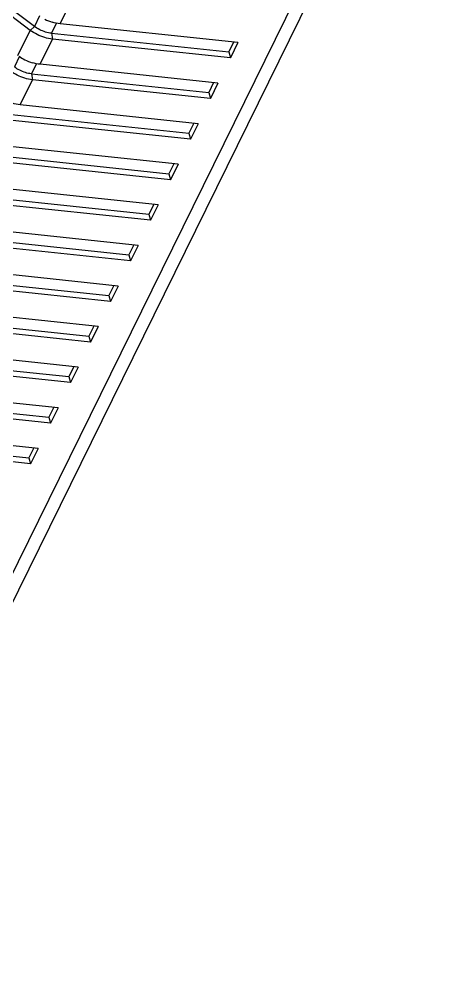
# Model space of a CAD drawing. Header units: millimetres. Extents: x 10368 to 13229, y -13270 to -11269.
# Drawn here: x 12858 to 12892.7, y -12510.6 to -12433.1 of the extents above; entities that cross this region are included whole.
import ezdxf

# ---------------------------------------------------------------- set-up
doc = ezdxf.new("R2010")
doc.units = ezdxf.units.MM
doc.linetypes.add('DIVIDE', pattern=[31.75, 12.7, -6.35, 0, -6.35, 0, -6.35])
doc.layers.add('hatch', color=56, linetype='Continuous', lineweight=9)

# ---------------------------------------------------------------- blocks, each defined once
blk = doc.blocks.new('u59')
at = {"color": 7, "linetype": 'Continuous'}
for p, q in [((-328.54, 144.576), (-276.921, 249.411)), ((-327.443, 144.46), (-275.824, 249.295)), ((-295.38, 203.706), (-294.764, 204.957)), ((-295.029, 203.669), (-294.635, 204.469)), ((-294.635, 204.469), (-294.764, 204.957)), ((-294.764, 204.957), (-280.361, 203.436)), ((-280.281, 202.953), (-294.635, 204.469)), ((-295.38, 203.706), (-280.977, 202.184)), ((-296.997, 200.422), (-296.381, 201.673)), ((-296.252, 201.185), (-296.381, 201.673)), ((-296.381, 201.673), (-281.978, 200.151)), ((-296.646, 200.385), (-296.252, 201.185)), ((-281.898, 199.668), (-296.252, 201.185)), ((-296.997, 200.422), (-282.594, 198.9)), ((-298.614, 197.138), (-297.998, 198.389)), ((-297.869, 197.901), (-297.998, 198.389)), ((-297.998, 198.389), (-283.595, 196.867)), ((-298.263, 197.101), (-297.869, 197.901)), ((-283.515, 196.384), (-297.869, 197.901)), ((-298.614, 197.138), (-284.211, 195.616)), ((-300.231, 193.854), (-299.615, 195.105)), ((-299.486, 194.617), (-299.615, 195.105)), ((-299.615, 195.105), (-285.212, 193.583)), ((-299.88, 193.817), (-299.486, 194.617)), ((-285.132, 193.1), (-299.486, 194.617)), ((-300.231, 193.854), (-285.828, 192.332)), ((-301.848, 190.57), (-301.232, 191.821)), ((-301.497, 190.533), (-301.103, 191.333)), ((-301.103, 191.333), (-301.232, 191.821)), ((-301.232, 191.821), (-286.829, 190.299)), ((-286.749, 189.816), (-301.103, 191.333)), ((-301.848, 190.57), (-287.445, 189.048)), ((-303.465, 187.286), (-302.849, 188.537)), ((-302.72, 188.049), (-302.849, 188.537)), ((-302.849, 188.537), (-288.446, 187.015)), ((-303.114, 187.248), (-302.72, 188.049)), ((-288.366, 186.532), (-302.72, 188.049)), ((-303.465, 187.286), (-289.062, 185.764)), ((-305.082, 184.001), (-304.466, 185.253)), ((-304.337, 184.764), (-304.466, 185.253)), ((-304.466, 185.253), (-290.063, 183.731)), ((-304.731, 183.964), (-304.337, 184.764)), ((-289.984, 183.248), (-304.337, 184.764)), ((-305.082, 184.001), (-290.679, 182.48)), ((-306.699, 180.717), (-306.083, 181.969)), ((-305.954, 181.48), (-306.083, 181.969)), ((-306.083, 181.969), (-291.68, 180.447)), ((-306.348, 180.68), (-305.954, 181.48)), ((-291.601, 179.964), (-305.954, 181.48)), ((-306.699, 180.717), (-292.296, 179.196)), ((-308.316, 177.433), (-307.7, 178.684)), ((-307.965, 177.396), (-307.571, 178.196)), ((-307.571, 178.196), (-307.7, 178.684)), ((-307.7, 178.684), (-293.297, 177.163)), ((-293.218, 176.68), (-307.571, 178.196)), ((-308.316, 177.433), (-293.913, 175.911)), ((-293.913, 175.911), (-294.914, 173.879)), ((-309.933, 174.149), (-309.317, 175.4)), ((-309.188, 174.912), (-309.317, 175.4)), ((-309.317, 175.4), (-294.914, 173.879)), ((-309.582, 174.112), (-309.188, 174.912)), ((-294.835, 173.396), (-309.188, 174.912)), ((-309.933, 174.149), (-295.53, 172.627)), ((-294.835, 173.396), (-294.914, 173.879)), ((-295.242, 172.569), (-294.835, 173.396)), ((-293.881, 171.981), (-293.455, 172.844)), ((-311.55, 170.865), (-310.934, 172.116)), ((-310.805, 171.628), (-310.934, 172.116)), ((-310.934, 172.116), (-296.531, 170.594)), ((-295.53, 172.627), (-296.531, 170.594)), ((-293.738, 171.911), (-294.739, 169.878)), ((-311.199, 170.828), (-310.805, 171.628)), ((-296.452, 170.111), (-310.805, 171.628)), ((-311.55, 170.865), (-297.147, 169.343)), ((-296.452, 170.111), (-296.531, 170.594)), ((-296.859, 169.284), (-296.452, 170.111)), ((-295.498, 168.697), (-295.072, 169.56)), ((-295.072, 169.56), (-294.739, 169.878)), ((-295.072, 169.56), (-290.662, 166.256)), ((-294.739, 169.878), (-290.328, 166.574)), ((-297.147, 169.343), (-298.148, 167.31))]:
    blk.add_line(p, q, dxfattribs=at)
for centre, radius, start, end in [((-295.991, 168.902), 3.758, 63.18867, 73.22859), ((-295.992, 168.891), 3.769, 55.14659, 63.25368), ((-297.608, 165.618), 3.758, 63.18867, 73.22859)]:
    blk.add_arc(centre, radius, start, end, dxfattribs=at)
at = {"color": 7, "linetype": 'Continuous', "start_tangent": (0.994465, -0.105072)}
for points, end_tangent in [([(-293.913, 175.911), (-293.29, 175.784)], (0.957663, -0.28789)), ([(-294.914, 173.879), (-294.29, 173.751), (-293.68, 173.507), (-293.122, 173.162)], (0.800328, -0.599562)), ([(-294.835, 173.396), (-294.355, 173.298), (-293.885, 173.11), (-293.455, 172.844)], (0.800328, -0.599562)), ([(-295.53, 172.627), (-294.907, 172.5)], (0.957663, -0.28789)), ([(-296.531, 170.594), (-295.907, 170.467), (-295.297, 170.223), (-294.739, 169.878)], (0.800328, -0.599562)), ([(-296.452, 170.111), (-295.972, 170.014), (-295.502, 169.826), (-295.072, 169.56)], (0.800328, -0.599562)), ([(-297.147, 169.343), (-296.524, 169.216)], (0.957663, -0.28789))]:
    blk.add_spline(points, degree=3, dxfattribs=dict(at, end_tangent=end_tangent))
at = {"layer": 'hatch', "color": 4, "linetype": 'DIVIDE', "ltscale": 0.5}
blk.add_circle((-273.141, 265.73), 20.78, dxfattribs=at)

msp = doc.modelspace()

# ---------------------------------------------------------------- block references
at = {"rotation": 180}
msp.add_blockref('u59', (12564.199, -12264.161), dxfattribs=at)

doc.saveas('drawing.dxf')
